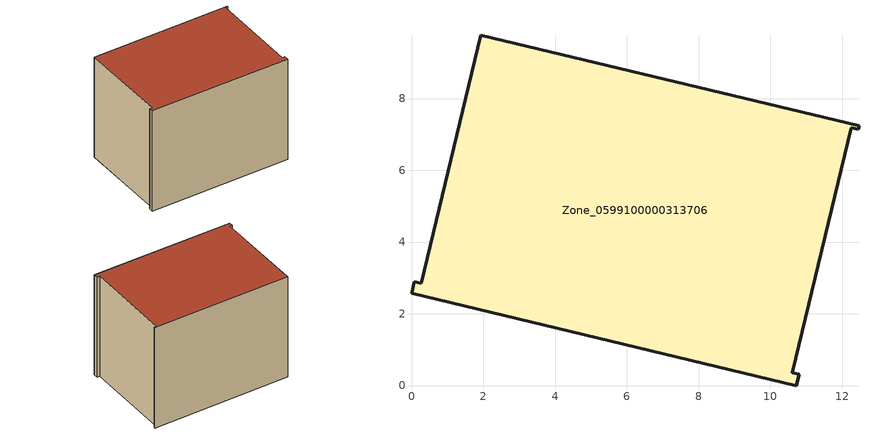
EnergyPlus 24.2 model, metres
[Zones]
Zone_0599100000313706
 floor ground (C_G): 10.61,0.36 10.8,0.31 10.73,0 0,2.58 0.08,2.89 0.27,2.85 1.93,9.76 12.47,7.24 12.45,7.15 12.26,7.19 z0
 wall outside (C_F): 12.45,7.15 12.47,7.24 1.93,9.76 0.27,2.85 0.08,2.89 0,2.58 10.73,0 10.8,0.31 10.61,0.36 12.26,7.19 12.45,7.15 z0:8.36
 roof outside (C_R): 10.61,0.36 12.26,7.19 12.45,7.15 12.47,7.24 1.93,9.76 0.27,2.85 0.08,2.89 0,2.58 10.73,0 10.8,0.31 z8.36
[BUILDING]
Pand.0599100000313706: North Axis=0; Terrain=City; Loads Convergence Tolerance Value=0.04; Temperature Convergence Tolerance Value=0.4; Solar Distribution=FullExterior; Maximum Number of Warmup Days=25; Minimum Number of Warmup Days=1
[Site:Location]
Rotterdam.The.Hague.AP_ZH_NLD Design_Conditions: Latitude=51.96; Longitude=4.45; Time Zone=1; Elevation=-4.5
[SITE:GROUNDTEMPERATURE:BUILDINGSURFACE]
18, 18, 18, 18, 18, 18, 18, 18, 18, 18, 18, 18
[MATERIAL] Thermal Absorptance=0.9; Solar Absorptance=0.7; Visible Absorptance=0.7
Name | Roughness | Thickness | Conductivity | Density | Specific Heat
G.TC.1992-2005 | MediumSmooth | 0.15 | 0.06 | 540 | 1210
F.TC.1992-2005 | Rough | 0.3 | 0.12 | 1920 | 840
R.TC.1992-2005 | MediumRough | 0.2 | 0.08 | 1500 | 1000
[CONSTRUCTION]
C_G: G.TC.1992-2005
C_F: F.TC.1992-2005
C_R: R.TC.1992-2005
[ZONE]
Zone_0599100000313706: Type=1; Multiplier=1; Ceiling Height=Autocalculate; Volume=Autocalculate; Floor Area=autocalculate; Part of Total Floor Area=Yes
[ZONEINFILTRATION:DESIGNFLOWRATE]
Infil_Zone_0599100000313706: Zone or ZoneList or Space or SpaceList=Zone_0599100000313706; Schedule=AlwaysOn; Design Flow Rate Calculation Method=Flow/Area; Flow Rate per Floor Area=0.0015; Constant Term Coefficient=1; Temperature Term Coefficient=0; Velocity Term Coefficient=0; Velocity Squared Term Coefficient=0
[HVACTEMPLATE:ZONE:IDEALLOADSAIRSYSTEM]
Zone_0599100000313706: Maximum Heating Supply Air Temperature=50; Minimum Cooling Supply Air Temperature=13; Maximum Heating Supply Air Humidity Ratio=0.0156; Minimum Cooling Supply Air Humidity Ratio=0.0077; Heating Limit=NoLimit; Cooling Limit=NoLimit; Dehumidification Control Type=ConstantSensibleHeatRatio; Cooling Sensible Heat Ratio=0.7; Dehumidification Setpoint=60; Humidification Control Type=None; Humidification Setpoint=30; Outdoor Air Method=None; Outdoor Air Flow Rate per Person=0.00944; Outdoor Air Flow Rate per Zone Floor Area=0; Outdoor Air Flow Rate per Zone=0; Demand Controlled Ventilation Type=None; Outdoor Air Economizer Type=NoEconomizer; Heat Recovery Type=None; Sensible Heat Recovery Effectiveness=0.7; Latent Heat Recovery Effectiveness=0.65
[ZONECONTROL:THERMOSTAT]
ThermostatControl_Zone_0599100000313706: Zone or ZoneList=Zone_0599100000313706; Control Type Schedule=DualSetpointControlType; Control 1=Thermostat_Zone_0599100000313706; Temperature Difference Between Cutout And Setpoint=0
[THERMOSTATSETPOINT:DUALSETPOINT]
Thermostat_Zone_0599100000313706: Heating Setpoint Temperature Schedule=HeatingSetpoint_Zone_0599100000313706; Cooling Setpoint Temperature Schedule=CoolingSetpoint_Zone_0599100000313706
[SCHEDULE:COMPACT]
HeatingSetpoint_Zone_0599100000313706: Through: 12/31, For: AllDays, Until: 24:00, 21
CoolingSetpoint_Zone_0599100000313706: Through: 12/31, For: AllDays, Until: 24:00, 24
DualSetpointControlType: Through: 12/31, For: AllDays, Until: 24:00, 4
AlwaysOn: Through: 12/31, For: AllDays, Until: 24:00, 1
